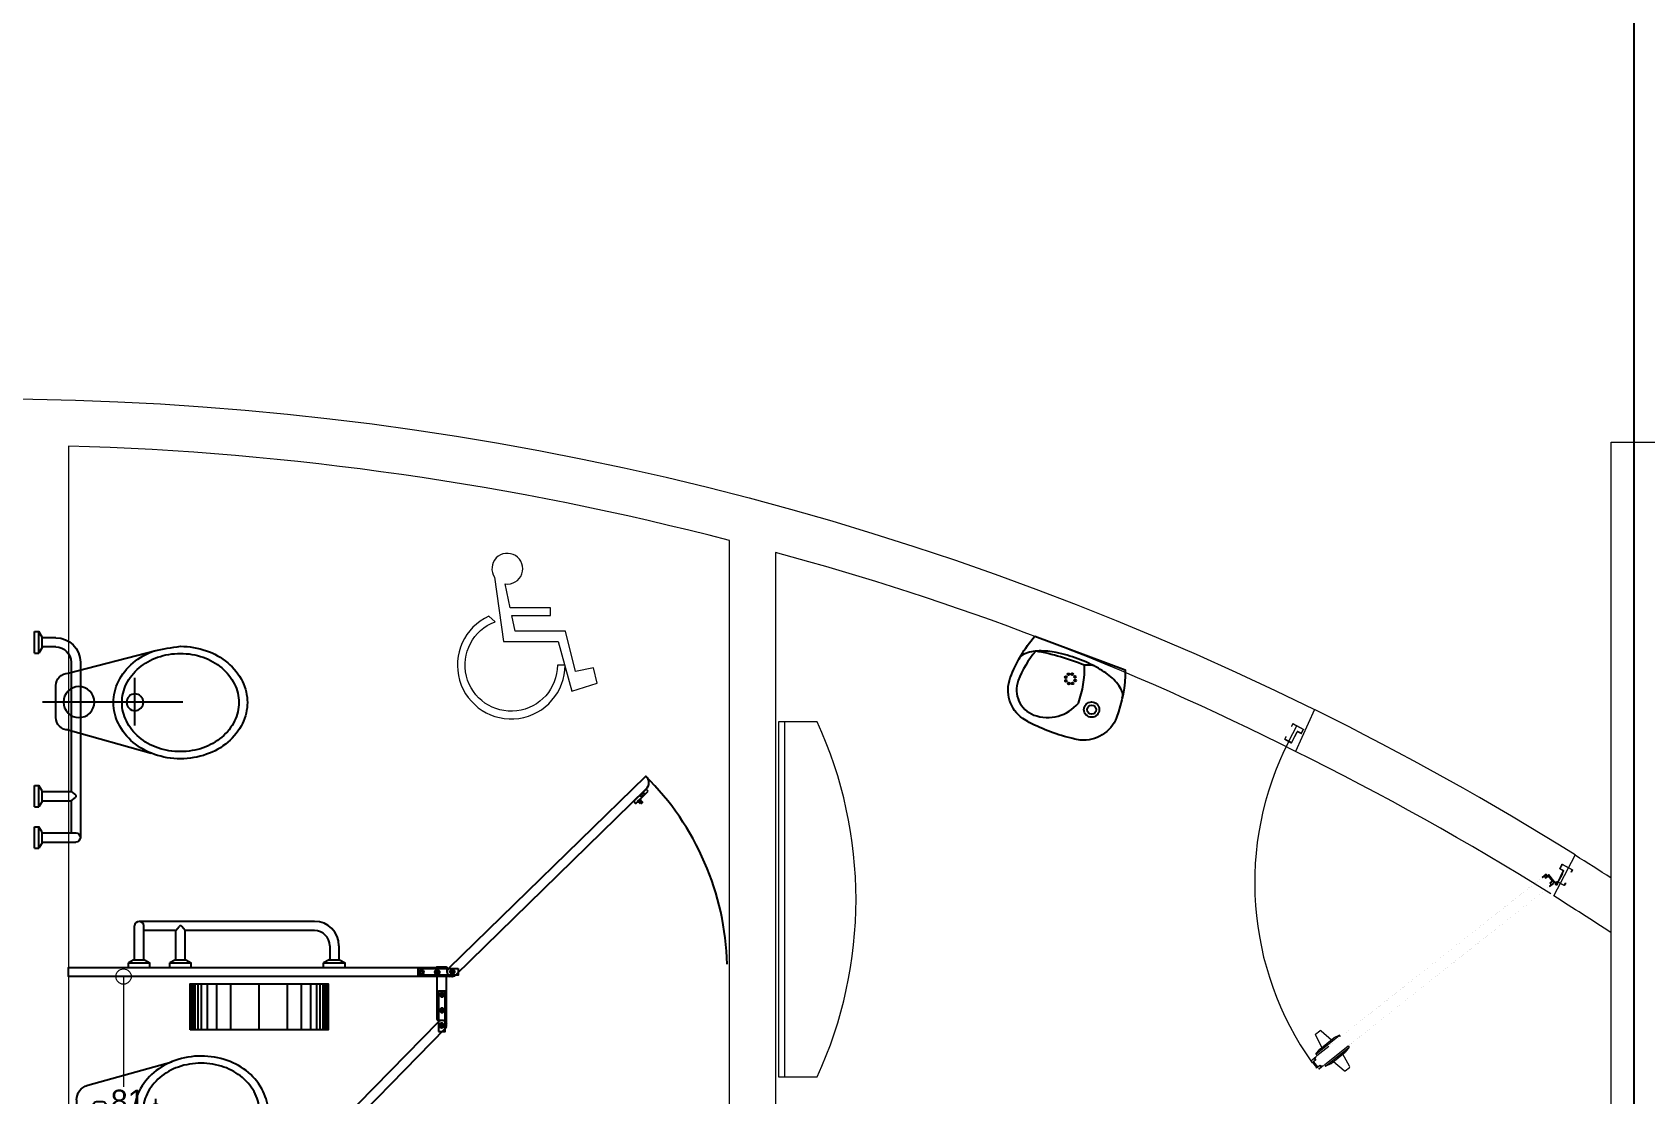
# Model space of a CAD drawing. Header units: millimetres. Extents: x 744843 to 745492, y 2520966 to 2521458.
# Drawn here: x 745421.11 to 745426.37, y 2521104.58 to 2521108.05 of the extents above; entities that cross this region are included whole.
import ezdxf

# ---------------------------------------------------------------- set-up
doc = ezdxf.new("R2010")
doc.units = ezdxf.units.MM
doc.header["$PDMODE"] = 35
doc.header["$PDSIZE"] = 1
doc.linetypes.add('HIDDEN', pattern=[9.524999999999999, 6.35, -3.175])
for name, color, linetype, lineweight in [('A_Cotas_Interiores', 8, 'Continuous', 20), ('A_Muebles', 8, 'Continuous', 20), ('A_Muros', 30, 'Continuous', 20), ('A_Proyecciones', 192, 'HIDDEN', 20), ('A_Puertas', 8, 'Continuous', 0)]:
    doc.layers.add(name, color=color, linetype=linetype, lineweight=lineweight)
for name, color, linetype in [('A_Ejes', 8, 'Continuous'), ('A_Mamparas de Baño', 43, 'Continuous'), ('A_Muebles_fijos', 8, 'Continuous')]:
    doc.layers.add(name, color=color, linetype=linetype)
doc.dimstyles.new('EJES', dxfattribs={"dimtxt": 0.25, "dimasz": 0.25, "dimexe": 0.5, "dimexo": 0.25, "dimgap": 0.01, "dimtad": 0, "dimtih": 1, "dimtoh": 1, "dimzin": 4, "dimdsep": 46, "dimtxsty": 'Standard', "dimblk": 'ORIGIN', "dimcen": 0.09, "dimclrd": 8, "dimclre": 8, "dimclrt": 4, "dimadec": 1, "dimazin": 0, "dimtfac": 1, "dimtofl": 0, "dimtmove": 2, "dimatfit": 3, "dimfxl": 0.15, "dimtolj": 1, "dimtzin": 0, "dimlwd": -1, "dimlwe": -1, "dimarcsym": 0})

# ---------------------------------------------------------------- blocks, each defined once
blk = doc.blocks.new('WC')
at = {"layer": 'A_Muebles_fijos'}
for p, q in [((0.0406592193030519, 0.09327516666904978), (0.3108065782435005, 0.1689798654691591)), ((5.477764352686265e-05, 0.05275613904756449), (-5.477764352694592e-05, -0.05129602158616342)), ((0.2583195261104265, 0.07858159681142263), (0.258155457486282, -0.07724559624387928)), ((-0.04376726034388416, 0.001434195873448174), (0.4149792343814624, 0.000951187073373716)), ((0.04046425006526984, -0.09190046324568846), (0.3260795185196911, -0.1662715183634967))]:
    blk.add_line(p, q, dxfattribs=at)
for centre, major_axis, ratio, start_param, end_param in [((0.3936941331339767, -0.03482753472111233), (0.1555760328729452, 0.1555760328729452), 0.9999999913887098, 1.119340407866279, 1.483254539749225), ((0.4065389733732445, -0.07185123619332023), (0.1832865396773095, 0.1832865396773095), 0.9999999968286647, 0.7843452771556515, 1.119340405751284), ((0.4065496406547026, -0.06171980410057165), (-0.1596927958941702, 0.1596927958941702), 0.9999999985112853, -0.7864510518725603, -0.4510725356487646), ((0.4065496406547026, -0.06171980410057165), (0.1596927959293301, 0.1596927959293301), 0.9999999998339548, 0.448966759555751, 0.7843452757497144), ((0.4065389733732445, -0.07185123619332023), (0.1832865382600372, 0.1832865382600372), 0.9999999988987636, 0.4493501469668698, 0.7843452761206043), ((0.4194617486937204, -0.03485466519544878), (-0.1555760323957659, 0.1555760323957659), 0.9999999943684958, -1.485360315215316, -1.121446182339457), ((0.3739110608148621, -0.0112378002674044), (0.1338062646021851, 0.1338062646021851), 0.9999999979794557, 1.48325453886102, 1.897220916489769), ((0.3782568175956839, -0.009225201240620096), (-0.116827209371956, 0.116827209371956), 0.9999999996009404, -0.08693383875372485, 0.3269138086451402), ((0.3954117303801467, -0.02965582525997468), (-0.1356912151719567, 0.1356912151719568), 0.9999999990756723, -0.4510725355538303, -0.08693383889264572), ((0.4177550456806784, -0.02967935023537882), (0.1356912151177427, 0.1356912151177427), 0.9999999897916193, 0.08482806378889209, 0.4489667633101463), ((0.43495294272725, -0.00928489599085458), (-0.1168272097376902, 0.1168272097376902), 0.9999999971155697, 4.383369397565613, 4.797217043435799), ((0.4392944518040167, -0.0113066416530595), (-0.1338062644228365, 0.1338062644228365), 0.9999999991559471, 4.383858614643572, 4.797824992432891), ((0.04061651231313586, 0.05271343208675228), (-0.02868149353144899, 0.02868149353144899), 0.99999999767963, -0.7864510528173303, 0.7843452770169601), ((0.3433513184281764, 0.003863939287261586), (-0.1097027335683897, 0.1097027335683897), 0.9999999997562181, 0.3264245905463146, 0.7843452754941169), ((0.3517550219403346, 0.00385509114072613), (-0.09592937184925981, 0.09592937184925984), 0.9999999993349574, 0.3269138088074341, 0.7843452757443146), ((0.4614822237781481, 0.003739560691760402), (-0.09592937199169635, 0.0959293719916964), 0.9999999993788391, 3.925937929312166, 4.383369396296293), ((0.4698859272612025, 0.003730712545224946), (-0.1097027336564993, 0.1097027336564994), 0.9999999992042511, 3.92593792936009, 4.383858614149694), ((0.07546343455032907, 0.002334020769344192), (0.01904567512974609, 0.01904567512974609), 0.9999999969437859, 2.29216023939216e-09, 6.283185309471746), ((0.3433513184281764, 0.003863939287261586), (-0.1097027336416219, 0.109702733641622), 0.9999999992025753, 0.7843452757709377, 1.242265960643167), ((0.3517550219403346, 0.00385509114072613), (0.0959293718429067, 0.09592937184290669), 0.9999999988332957, 2.355141601623339, 2.812573068954697), ((0.2582399682869436, 0.003020108880595784), (-0.01940852226107381, 0.01940852226107382), 0.9999999970009227, 4.712388978885151, 10.99557428606474), ((0.4614822237781481, 0.003739560691760402), (0.09592937202109879, 0.09592937202109877), 0.9999999996812432, 5.039302788123447, 5.496734255637105), ((0.4698859272612025, 0.003730712545224946), (-0.1097027335149631, 0.1097027335149631), 0.9999999993706251, 3.468017244253223, 3.925937929276904), ((0.04050695702608205, -0.05133872854697563), (-0.02868149355325815, 0.02868149355325815), 0.9999999997456848, 0.7843452759846907, 2.355141602526028), ((0.3739427939144661, 0.01890129336913071), (0.1338062642621465, 0.1338062642621465), 0.9999999983652426, 2.813062286539549, 3.227028665452437), ((0.3782843029912328, 0.01687954770692579), (0.1168272094052413, 0.1168272094052413), 0.9999999991285307, 2.812573068989725, 3.226420716957982), ((0.4349804281227989, 0.01681985307310663), (0.1168272097048319, 0.1168272097048319), 0.9999999975583393, 4.625455141423581, 5.039302787534082), ((0.4393261849036207, 0.01883245198347561), (0.133806264363742, 0.133806264363742), 0.9999999993430027, 4.624847192727369, 5.038813570977103), ((0.3937754970247624, 0.04244931691151999), (0.1555760314809, 0.1555760314809), 0.9999999966326925, 3.227028665934461, 3.590942801391618), ((0.3954822000087005, 0.03727400206786535), (-0.1356912155599463, 0.1356912155599464), 0.9999999975892566, 1.655624390025488, 2.019763085370978), ((0.4066876050637802, 0.06931445593305818), (-0.159692796791373, 0.159692796791373), 0.9999999985371989, 2.019763085762261, 2.35514160160132), ((0.4066876050637802, 0.06931445593305818), (-0.1596927964754583, 0.1596927964754584), 0.9999999999735457, 2.355141602319492, 2.690520118345571), ((0.4178255153092322, 0.03725047709246121), (-0.1356912152448646, 0.1356912152448646), 0.9999999989022021, 2.690520117912109, 3.054658814408185), ((0.4195431125845061, 0.04242218655359886), (-0.1555760314498243, 0.1555760314498243), 0.9999999965482356, 2.69013672992562, 3.054050865493487), ((0.5364619773608865, 0.842021956893736), (-0.7283366307909108, 0.7283366307909109), 0.9999999907021602, 2.145677627044654, 2.229610440056562), ((0.4066982723452383, 0.07944588802580677), (-0.1832865381940543, 0.1832865381940543), 0.9999999979639703, 2.355141601346871, 2.690136730501941)]:
    blk.add_ellipse(centre, major_axis=major_axis, ratio=ratio, start_param=start_param, end_param=end_param, dxfattribs=at)
blk.add_ellipse((0.07546343455032907, 0.002334020769344192), major_axis=(0.03571064080460928, 0.03571064080460928), ratio=0.9999999983700192, dxfattribs=at)
blk = doc.blocks.new('A$C69177A60')
at = {"layer": 'A_Muebles_fijos'}
for p, q in [((-1.384790948577574e-09, 0.7069999997363539), (-1.384790948577574e-09, 0.6369999997364175)), ((-1.384790948577574e-09, 0.7069999997363539), (0.01499999861508172, 0.7069999997363539)), ((0.02499999861507263, 0.6889999997363248), (0.01499999861508172, 0.7069999997363539)), ((0.01499999861508172, 0.7069999997363539), (0.01499999861508172, 0.6369999997364175)), ((0.02499999861507263, 0.6889999997363248), (0.02499999861507263, 0.686999999736372)), ((0.02499999861507263, 0.686999999736372), (0.02499999861507263, 0.6569999997363993)), ((0.02499999861507263, 0.686999999736372), (0.1349999986152, 0.686999999736372)), ((-1.384790948577574e-09, 0.6369999997364175), (0.01499999861508172, 0.6369999997364175)), ((0.02499999861507263, 0.6549999997364466), (0.01499999861508172, 0.6369999997364175)), ((0.02499999861507263, 0.6569999997363993), (0.02499999861507263, 0.6549999997364466)), ((0.02499999861507263, 0.6569999997363993), (0.1349999986152, 0.6569999997363993)), ((0.1199999986150999, 0.5519999997363811), (0.1199999986150999, 0.6569999997363993)), ((0.1499999986150726, 0.09999999973638296), (0.1499999986150726, 0.671999999736272)), ((-1.38480515943229e-09, 0.571999999736363), (0.01499999861506751, 0.571999999736363)), ((-1.38480515943229e-09, 0.571999999736363), (-1.38480515943229e-09, 0.5019999997364266)), ((0.02499999861505842, 0.5539999997363338), (0.01499999861506751, 0.571999999736363)), ((0.01499999861506751, 0.571999999736363), (0.01499999861506751, 0.5019999997364266)), ((0.02499999861505842, 0.5539999997363338), (0.02499999861505842, 0.5519999997363811)), ((0.02499999861505842, 0.5519999997363811), (0.02499999861505842, 0.5219999997364084)), ((0.02499999861507263, 0.5519999997363811), (0.1199999986150999, 0.5519999997363811)), ((0.1199999986150999, 0.5519999997363811), (0.1338262327371069, 0.5413912201445328)), ((0.1199999986150999, 0.5219999997364084), (0.1338262327371069, 0.5326087793282568)), ((0.1349999986152, 0.5349888778412151), (0.1349999986152, 0.5390111216315745)), ((-1.38480515943229e-09, 0.5019999997364266), (0.01499999861506751, 0.5019999997364266)), ((0.02499999861505842, 0.5199999997364557), (0.01499999861506751, 0.5019999997364266)), ((0.02499999861505842, 0.5219999997364084), (0.02499999861505842, 0.5199999997364557)), ((0.02499999861507263, 0.5219999997364084), (0.1199999986150999, 0.5219999997364084)), ((0.1199999986150999, 0.09999999973638296), (0.1199999986150999, 0.5219999997364084)), ((-1.38480515943229e-09, 0.06999999973641025), (-1.38480515943229e-09, -2.63526089838706e-10)), ((-1.38480515943229e-09, 0.06999999973641025), (0.01499999861506751, 0.06999999973641025)), ((0.01499999861506751, 0.06999999973641025), (0.01499999861506751, -2.63526089838706e-10)), ((0.02499999861505842, 0.05199999973638114), (0.01499999861506751, 0.06999999973641025)), ((0.02499999861505842, 0.01799999973650301), (0.01499999861506751, -2.63526089838706e-10)), ((0.02499999861505842, 0.05199999973638114), (0.02499999861505842, 0.04999999973642844)), ((0.02499999861505842, 0.04999999973642844), (0.02499999861505842, 0.01999999973645572)), ((0.06999999861514539, 0.04999999973642844), (0.02499999861507263, 0.04999999973642844)), ((0.02499999861505842, 0.01999999973645572), (0.02499999861505842, 0.01799999973650301)), ((0.06999999861514539, 0.01999999973645572), (0.02499999861507263, 0.01999999973645572)), ((-1.38480515943229e-09, -2.63526089838706e-10), (0.01499999861506751, -2.63526089838706e-10))]:
    blk.add_line(p, q, dxfattribs=at)
for centre, radius, start, end in [((0.1349999986152, 0.671999999736272), 0.01500000000000047, 270, 90), ((0.1319999986152709, 0.5390111216315745), 0.003, 0, 52.50120762648925), ((0.1319999986152709, 0.5349888778412151), 0.003, 307.4987923735108, 0), ((0.06999999861514539, 0.09999999973638296), 0.08, 270, 0), ((0.06999999861514539, 0.09999999973638296), 0.05, 270, 0)]:
    blk.add_arc(centre, radius, start, end, dxfattribs=at)
blk = doc.blocks.new('Porta_rollo_planta')
at = {"layer": 'A_Muebles_fijos'}
for p, q in [((0.004294411046430469, -0.1499999999068677), (0.004294411279261112, -4.656612873077393e-10)), ((0.009457122418098152, -0.1499999999068677), (0.009457122650928795, -4.656612873077393e-10)), ((0.01655583677347749, -0.1499999999068677), (0.01655583700630814, -4.656612873077393e-10)), ((0.02623588847927749, -0.1499999999068677), (0.02623588871210814, -4.656612873077393e-10)), ((0.03720664547290653, -0.1499999999068677), (0.03720664570573717, -4.656612873077393e-10)), ((0.0565667855553329, -0.1499999999068677), (0.05656678578816354, -4.656612873077393e-10)), ((0.08689768251497298, -0.1499999999068677), (0.08689768274780363, -4.656612873077393e-10)), ((0.1320713059976697, -0.1499999999068677), (0.1320713062305003, -4.656612873077393e-10)), ((0.2250000000931323, -0.1499999999068677), (0.2250000003259629, -4.656612873077393e-10)), ((0.3179286941885948, -0.1499999999068677), (0.3179286939557642, -4.656612873077393e-10)), ((0.3631023176712915, -0.1499999999068677), (0.3631023174384609, -4.656612873077393e-10)), ((0.3934332146309316, -0.1499999999068677), (0.393433214398101, -4.656612873077393e-10)), ((0.412793354713358, -0.1499999999068677), (0.4127933544805273, -4.656612873077393e-10)), ((0.423764111706987, -0.1499999999068677), (0.4237641114741564, -4.656612873077393e-10)), ((0.433444163412787, -0.1499999999068677), (0.4334441631799564, -4.656612873077393e-10)), ((0.4405428777681664, -0.1499999999068677), (0.4405428775353357, -4.656612873077393e-10)), ((0.445705589139834, -0.1499999999068677), (0.4457055889070034, -4.656612873077393e-10))]:
    blk.add_line(p, q, dxfattribs=at)
at = {"layer": 'A_Muebles_fijos', "ltscale": 0.0065}
blk.add_lwpolyline([(0.4500000000698492, -0.1499999999068677), (0.4500000000698492, 0), (0, 0), (0, -0.1499999999068677)], close=True, dxfattribs=at)
blk = doc.blocks.new('_Origin')
at = {"color": 0, "linetype": 'ByBlock', "lineweight": -2}
blk.add_line((0, 0), (-1, 0), dxfattribs=at)
blk.add_circle((0, 0), 0.5, dxfattribs=at)
blk = doc.blocks.new('*D156')
at = {"layer": 'A_Cotas_Interiores', "color": 8, "transparency": 16777216}
for p, q in [((745421.24952999, 2521104.970927153), (745421.454250991, 2521104.970927153)), ((745421.404250991, 2521104.920927153), (745421.404250991, 2521104.610927153)), ((745421.404250991, 2521104.205927154), (745421.404250991, 2521104.515927153)), ((745421.2495299955, 2521104.155927154), (745421.454250991, 2521104.155927154))]:
    blk.add_line(p, q, dxfattribs=at)
at = {"layer": 'Defpoints', "color": 0, "transparency": 16777216}
for p in [(745421.22452999, 2521104.970927153), (745421.2245299955, 2521104.155927154), (745421.404250991, 2521104.155927154)]:
    blk.add_point(p, dxfattribs=at)
at = {"layer": 'A_Cotas_Interiores', "color": 8, "transparency": 16777216, "xscale": 0.05, "yscale": 0.05, "zscale": 0.05}
for p, rotation in [((745421.404250991, 2521104.970927153), 90), ((745421.404250991, 2521104.155927154), 270)]:
    blk.add_blockref('_Origin', p, dxfattribs=dict(at, rotation=rotation))
at = {"layer": 'A_Cotas_Interiores', "color": 4, "transparency": 16777216, "insert": (745421.4042509905, 2521104.563427153), "char_height": 0.075, "attachment_point": 5}
blk.add_mtext('\\A1;.81', dxfattribs=at)
blk = doc.blocks.new('A-Mamparas_80_120')
at = {"layer": 'A_Mamparas de Baño', "color": 8}
for p, q in [((0.3567067396361381, 0.28211873723194), (0.3645466673187912, 0.2897806009277701)), ((0.3813207561615855, 0.2883256678469479), (0.3741689373273402, 0.2813362842425704))]:
    blk.add_line(p, q, dxfattribs=at)
at = {"layer": 'A_Mamparas de Baño', "ltscale": 0.0065}
for points in [[(-0.0007004152284935117, 0.6919757248833776), (-0.0007004155777394772, 0.6919757248833776), (-0.0007004144135862589, 0.8449999988079071), (0.03054958558641374, 0.8449999988079071), (0.0305495853535831, 0.7054182044230402, -0.4142135617568543), (0.02804958540946245, 0.7029182044789195), (0.01492711645551026, 0.7029182040132582)], [(0.00332109013106674, 0.6750010377727449, -1.037268795555563), (0.02621664979960769, 0.6962840449996293), (0.4447649645153433, 0.2680085757747293, -0.4142135623730951), (0.4005737057887018, 0.2685161838307977), (0.003321091062389314, 0.6750010387040675)], [(0, 0), (0.03124999988358468, -4.656612873077393e-10, 0.414213562373095), (0.03124999988358468, -4.656612873077393e-10), (0.03124999988358468, 0.02128624264150858), (0.03124999953433871, 0.08629874885082245, -0.3428375220750749), (0, 0.1105800592340529), (0, 0)]]:
    blk.add_lwpolyline(points, format="xyb", dxfattribs=at)
at = {"layer": 'A_Mamparas de Baño', "color": 8}
for points in [[(0.02514199027791619, 0.6659521171823144), (0.003444067784585059, 0.6659521171823144), (0.003444067784585059, 0.79683688422665), (0.02514199027791619, 0.79683688422665)], [(0.3950012698769569, 0.2600198034197092), (0.4021530877798796, 0.267009187489748), (0.3626641840673983, 0.3074158225208521), (0.3555123647674918, 0.3004264384508133)], [(0.3950012698769569, 0.2600198034197092), (0.4021530875470489, 0.2670091870240867), (0.3813207554630935, 0.2883256673812866), (0.3741689373273402, 0.2813362842425704)]]:
    blk.add_lwpolyline(points, close=True, dxfattribs=at)
at = {"layer": 'A_Mamparas de Baño', "color": 8, "ltscale": 0.0065}
blk.add_lwpolyline([(0.01492711645551026, 0.7029182040132582, 0.3154250637633644), (-0.0007004155777394772, 0.6919757248833776)], format="xyb", dxfattribs=at)
at = {"layer": 'A_Mamparas de Baño', "color": 8}
for points in [[(0.3537314035929739, 0.2851632214151323, 0.1359013355077227), (0.3611700301989913, 0.2946664532646537), (0.3611700301989913, 0.2946664532646537), (0.3693536682985723, 0.2862926265224814, 0.1359013354759165), (0.3596820752136409, 0.2790742535144091)], [(0.3567067396361381, 0.28211873723194, -0.1296620222317562), (0.3614766160026193, 0.2929220017977059), (0.3676167179364711, 0.2866392014548182, -0.1296619928803483), (0.3567067396361381, 0.28211873723194)]]:
    blk.add_lwpolyline(points, format="xyb", close=True, dxfattribs=at)
at = {"layer": 'A_Mamparas de Baño', "ltscale": 0.0065}
blk.add_lwpolyline([(0.0319072975544259, -4.656612873077393e-10), (1.232696767896414, -4.656612873077393e-10), (1.232696765218861, 0.02999999932944775), (0.0319072975544259, 0.02999999932944775)], close=True, dxfattribs=at)
at = {"layer": 'A_Mamparas de Baño', "color": 8}
for centre, radius in [((0.01345687336288393, 0.7858077986165881), 0.007436412641554412), ((0.01345687336288393, 0.7858077986165881), 0.004000000004656613), ((0.01345687336288393, 0.7345387265086174), 0.007436412641554412), ((0.01345687336288393, 0.7345387265086174), 0.004000000004656613), ((0.01492458523716778, 0.6854832265526056), 0.007436412641554412), ((0.01492458523716778, 0.6854832265526056), 0.004000000004656613), ((0.3853613929823041, 0.2770374198444188), 0.004000000004656611)]:
    blk.add_circle(centre, radius, dxfattribs=at)
blk.add_arc((0.01580416201613843, 0.6797208315692842), 0.5936230640352138, 271.4909818073023, 316.1783317938557, dxfattribs=at)
blk = doc.blocks.new('MUBA03PL')
at = {"layer": 'A_Muebles_fijos', "linetype": 'ByBlock'}
for p, q in [((-0.0229452028182346, 0.1648572858160371), (0.04205479718176534, 0.1648572858160371)), ((-0.007945202818234805, 0.164857285816037), (-0.007945202818234694, 0.1673572858160369)), ((0.002054797181765315, 0.1823572858160371), (0.02205479718176555, 0.1823572858160371)), ((0.002054797181765426, 0.1773572858160369), (0.002054797181765426, 0.1823572858160371)), ((0.002054797181765315, 0.1773572858160369), (0.02205479718176555, 0.1773572858160369)), ((0.007054797181765431, 0.1823572858160371), (0.007054797181765431, 0.1873572858160369)), ((0.007054797181765431, 0.1873572858160369), (0.01705479718176555, 0.1873572858160369)), ((0.01705479718176555, 0.1823572858160371), (0.01705479718176555, 0.1873572858160369)), ((0.02205479718176544, 0.1773572858160369), (0.02205479718176544, 0.1823572858160371)), ((0.03205479718176545, 0.164857285816037), (0.03205479718176556, 0.167357285816037)), ((-0.03794520281823461, 0.1573572858160371), (-0.0329452028182346, 0.1573572858160371)), ((-0.03794520281823461, 0.1573572858160371), (-0.03794520281823466, 0.122357285816037)), ((-0.03794520281823466, 0.122357285816037), (-0.0329452028182346, 0.122357285816037)), ((-0.0329452028182346, 0.1548572858160371), (-0.0329452028182346, 0.1248572858160372)), ((-0.0229452028182346, 0.1148572858160372), (0.04205479718176534, 0.1148572858160372)), ((-0.007945202818234805, 0.1148572858160372), (-0.007945202818234694, 0.1123572858160372)), ((0.03205479718176545, 0.1148572858160372), (0.03205479718176556, 0.112357285816037)), ((0.05205479718176535, 0.1548572858160371), (0.05205479718176535, 0.1248572858160371)), ((0.05205479718176535, 0.152357285816037), (0.06205479718176537, 0.152357285816037)), ((0.05205479718176535, 0.1273572858160371), (0.06205479718176537, 0.1273572858160371)), ((0.06205479718176537, 0.152357285816037), (0.06205479718176537, 0.1273572858160371)), ((0.002054797181765426, 0.1023572858160372), (0.002054797181765426, 0.03289141311595196)), ((0.002054797181765315, 0.1023572858160372), (0.02205479718176555, 0.1023572858160372)), ((0.02205479718176544, 0.1023572858160372), (0.02205479718176544, 0.03289141311595196)), ((-0.04033059170738295, 0.005383637130419887), (-0.03294520281823465, 0.005383637130419887)), ((-0.03294520281823466, 0.007891413115952046), (-0.02794520281823466, 0.007891413115952046)), ((-0.03294520281823466, 0.007891413115952046), (-0.03294520281823466, -0.01710858688404809)), ((-0.02794520281823466, 0.01039141311595199), (-0.02794520281823466, -0.01960858688404803)), ((-0.01794520281823459, 0.020391413115952), (0.04205479718176535, 0.020391413115952)), ((-0.007945202818234805, 0.020391413115952), (-0.007945202818234694, 0.02289141311595195)), ((0.002054797181765315, 0.03289141311595196), (0.02205479718176555, 0.03289141311595196)), ((0.03205479718176545, 0.020391413115952), (0.03205479718176556, 0.02289141311595195)), ((0.0520547971817653, 0.01039141311595199), (0.0520547971817653, -0.01960858688404803)), ((0.0520547971817653, 0.007891413115952046), (0.06205479718176531, 0.007891413115952046)), ((0.06205479718176531, 0.007891413115952046), (0.06205479718176531, -0.01710858688404809)), ((-0.04033059170738295, -0.01459530512613914), (-0.03294520281823465, -0.01459530512613914)), ((-0.03294520281823466, -0.01710858688404809), (-0.02794520281823466, -0.01710858688404809)), ((-0.01794520281823465, -0.02960858688404804), (0.0420547971817653, -0.02960858688404804)), ((-0.007945202818234805, -0.02960858688404804), (-0.007945202818234694, -0.03210858688404799)), ((0.002054797181765315, -0.042108586884048), (0.02205479718176555, -0.042108586884048)), ((0.03205479718176545, -0.02960858688404804), (0.03205479718176556, -0.03210858688404799)), ((0.0520547971817653, -0.01710858688404809), (0.06205479718176531, -0.01710858688404809))]:
    blk.add_line(p, q, dxfattribs=at)
at = {"layer": 'A_Muebles_fijos'}
for p, q in [((0.02205479718176544, 0.1003546987438531), (0.2627113941016618, 0.1630190134186776)), ((-0.0260131474980999, 0.08783833788051987), (0.002054797181765426, 0.09514692006860795)), ((-0.06332253236307323, -0.04728450974337106), (-0.06341380049320831, 0.03939915457505696)), ((0.1949185613753887, -0.05064343990837997), (0.1948251263136989, 0.03809821249026824)), ((0.1558456998915828, -0.006272613708999564), (0.2718705232503356, -0.006272613708999564)), ((-0.02681453998927158, -0.0953771297438128), (0.2474384538254711, -0.1722323705303935))]:
    blk.add_line(p, q, dxfattribs=at)
at = {"layer": 'A_Muebles_fijos', "linetype": 'ByBlock'}
for radius in [0.01999999999999998, 0.01000000000000001]:
    blk.add_circle((0.01205479718176527, -0.004608586884048131), radius, dxfattribs=at)
for centre, radius, start, end in [((-0.0229452028182346, 0.1548572858160371), 0.01, 89.99999999999999, 180), ((0.002054797181765315, 0.1673572858160369), 0.01, 89.99999999999999, 180), ((0.02205479718176555, 0.1673572858160369), 0.01, 4.80263756900991e-13, 89.99999999999999), ((0.04205479718176534, 0.1548572858160371), 0.01, 0, 89.99999999999999), ((-0.0229452028182346, 0.1248572858160372), 0.01, 180, 270), ((0.002054797181765315, 0.1123572858160372), 0.01, 180, 270), ((0.02205479718176555, 0.1123572858160372), 0.01, 270, 359.9999999999995), ((0.04205479718176534, 0.1248572858160371), 0.01, 270, 0), ((-0.04033059170738295, -0.004616362869580122), 0.01999999999999998, 51.65327969994375, 308.3504200393738), ((-0.04033059170738295, -0.004616362869580122), 0.01000000000000001, 90, 273.7189452542223), ((-0.01794520281823465, 0.01039141311595199), 0.01, 89.99999999999999, 180), ((0.002054797181765315, 0.02289141311595195), 0.01, 89.99999999999999, 180), ((0.02205479718176555, 0.02289141311595195), 0.01, 4.80263756900991e-13, 89.99999999999999), ((0.0420547971817653, 0.01039141311595199), 0.01, 0, 89.99999999999999), ((-0.01794520281823465, -0.01960858688404803), 0.01, 180, 270), ((0.002054797181765315, -0.03210858688404799), 0.01, 180, 270), ((0.02205479718176555, -0.03210858688404799), 0.01, 270, 359.9999999999996), ((0.0420547971817653, -0.01960858688404803), 0.01, 270, 0)]:
    blk.add_arc(centre, radius, start, end, dxfattribs=at)
at = {"layer": 'A_Muebles_fijos'}
for centre, radius, start, end in [((-0.01341382820747745, 0.03945179891137113), 0.05, 104.5950874527619, 180.0603259768673), ((0.184524810032121, -0.0062835079815473), 0.02933330356188307, 290.715344643524, 69.40530744194986), ((-0.01332256007734237, -0.04723186540705691), 0.05, 180.0603259768673, 254.3452777618358)]:
    blk.add_arc(centre, radius, start, end, dxfattribs=at)
at = {"layer": 'A_Muebles_fijos', "extrusion": (0, 0, -1)}
for centre, major_axis, ratio, start_param, end_param in [((0.3304073725485254, -0.04570182197275441), (0.1555760314809, -0.1555760314808999), 0.9999999966326925, 3.227028665934461, 3.590942801391618), ((0.4730938529719609, -0.8452744620713858), (-0.7283366307909107, -0.728336630790911), 0.9999999907021602, 2.145677627044654, 2.229610440056562), ((0.3433301478981051, -0.08269839285421055), (-0.1832865381940543, -0.1832865381940544), 0.9999999979639703, 2.355141601346871, 2.690136730501941), ((0.3105746694964368, -0.02215379819753449), (0.1338062642621465, -0.1338062642621465), 0.9999999983652426, 2.813062286539549, 3.227028665452437), ((0.3149161785732034, -0.02013205288457554), (0.1168272094052414, -0.1168272094052413), 0.9999999991285307, 2.812573068989725, 3.226420716957982), ((0.3321140755324635, -0.04052650712909978), (-0.1356912155599463, -0.1356912155599464), 0.9999999975892566, 1.655624390025488, 2.019763085370978), ((0.3433194806457508, -0.07256696111070793), (-0.1596927967913729, -0.159692796791373), 0.9999999985371989, 2.019763085762261, 2.35514160160132), ((0.3433194806457508, -0.07256696111070793), (-0.1596927964754583, -0.1596927964754584), 0.9999999999735457, 2.355141602319492, 2.690520118345571), ((0.3544573908329952, -0.04050298192086499), (-0.1356912152448646, -0.1356912152448647), 0.9999999989022021, 2.690520117912109, 3.054658814408185), ((0.3716123036465618, -0.02007235790151041), (0.1168272097048319, -0.1168272097048318), 0.9999999975583393, 4.625455141423581, 5.039302787534082), ((0.3759580604855913, -0.02208495716112535), (0.133806264363742, -0.133806264363742), 0.9999999993430027, 4.624847192727369, 5.038813570977103), ((0.2799831939519394, -0.007116444115665366), (-0.1097027336416219, -0.109702733641622), 0.9999999992025753, 0.7843452757709377, 1.242265960643167), ((0.2883868975223053, -0.007107596085545231), (0.09592937184290672, -0.09592937184290669), 0.9999999988332957, 2.355141601623339, 2.812573068954697), ((0.3981140993892226, -0.006992065520164181), (0.0959293720210988, -0.09592937202109876), 0.9999999996812432, 5.039302788123447, 5.496734255637105), ((0.4065178028431732, -0.006983217490044047), (-0.1097027335149631, -0.1097027335149631), 0.9999999993706251, 3.468017244253223, 3.925937929276904), ((0.194871843898018, -0.006272613708999564), (-0.01940852226107381, -0.01940852226107382), 0.9999999970009227, 4.712388978885151, 10.99557428606474), ((0.2883868975223053, -0.007107596085545231), (-0.09592937184925979, -0.09592937184925986), 0.9999999993349574, 0.3269138088074341, 0.7843452757443146), ((0.4065178028431732, -0.006983217490044047), (-0.1097027336564993, -0.1097027336564994), 0.9999999992042511, 3.92593792936009, 4.383858614149694), ((0.3105429364259366, 0.007985295089754652), (0.1338062646021851, -0.1338062646021851), 0.9999999979794557, 1.48325453886102, 1.897220916489769), ((0.3148886931485507, 0.005972696295800994), (-0.116827209371956, -0.116827209371956), 0.9999999996009404, -0.08693383875372485, 0.3269138086451402), ((0.3715848183383245, 0.006032390813204835), (-0.1168272097376901, -0.1168272097376902), 0.9999999971155697, 4.383369397565613, 4.797217043435799), ((0.3759263274150911, 0.008054136591825078), (-0.1338062644228365, -0.1338062644228365), 0.9999999991559471, 4.383858614643572, 4.797824992432891), ((0.3303260087159473, 0.03157502954346258), (0.1555760328729453, -0.1555760328729452), 0.9999999913887098, 1.119340407866279, 1.483254539749225), ((0.3320436059621173, 0.02640332031515558), (-0.1356912151719567, -0.1356912151719568), 0.9999999990756723, -0.4510725355538303, -0.08693383889264572), ((0.3431815162657771, 0.05846729903933723), (-0.1596927958941701, -0.1596927958941702), 0.9999999985112853, -0.7864510518725603, -0.4510725356487646), ((0.3431815162657771, 0.05846729903933723), (0.1596927959293301, -0.1596927959293301), 0.9999999998339548, 0.448966759555751, 0.7843452757497144), ((0.354386921262649, 0.02642684505772908), (0.1356912151177428, -0.1356912151177427), 0.9999999897916193, 0.08482806378889209, 0.4489667633101463), ((0.3431708488970074, 0.06859873124850113), (0.1832865396773095, -0.1832865396773094), 0.9999999968286647, 0.7843452771556515, 1.119340405751284), ((0.3431708488970074, 0.06859873124850113), (0.1832865382600372, -0.1832865382600371), 0.9999999988987636, 0.4493501469668698, 0.7843452761206043)]:
    blk.add_ellipse(centre, major_axis=major_axis, ratio=ratio, start_param=start_param, end_param=end_param, dxfattribs=at)
at = {"layer": 'A_Muebles_fijos', "extrusion": (0, 0, -0.9999999999999998)}
for centre, major_axis, ratio, start_param, end_param in [((0.3561749881955806, -0.04567469161483328), (-0.1555760314498242, -0.1555760314498243), 0.9999999965482356, 2.69013672992562, 3.054050865493487), ((0.3981140993892226, -0.006992065520164181), (-0.09592937199169634, -0.09592937199169642), 0.9999999993788391, 3.925937929312166, 4.383369396296293), ((0.3560936242465872, 0.031602160367045), (-0.1555760323957658, -0.1555760323957659), 0.9999999943684958, -1.485360315215316, -1.121446182339457)]:
    blk.add_ellipse(centre, major_axis=major_axis, ratio=ratio, start_param=start_param, end_param=end_param, dxfattribs=at)
at = {"layer": 'A_Muebles_fijos', "extrusion": (0, 0, -0.9999999999999999)}
blk.add_ellipse((0.2799831939519394, -0.007116444115665366), major_axis=(-0.1097027335683896, -0.1097027335683897), ratio=0.9999999997562181, start_param=0.3264245905463146, end_param=0.7843452754941169, dxfattribs=at)
blk = doc.blocks.new('minusba')
at = {"layer": 'A_Muebles', "color": 0, "linetype": 'ByBlock'}
for points in [[(0.8361395968942746, 0.8603458514745106), (0.7761295835390909, 1.100139858120011), (0.4785206020521917, 1.100139858120011), (0.4590342513055905, 1.193578466628965), (0.6872333942637834, 1.193578466628965), (0.6872333942637834, 1.239139095870458), (0.4495327142450232, 1.239139095870458), (0.4200718095074178, 1.38040648758962, 4.631738532974613), (0.3562330627832534, 1.42025175053669), (0.4089496713149945, 1.038362419119815), (0.733614014755247, 1.038362419119815), (0.8147801006153133, 0.7449195838688722), (0.9655171172125723, 0.7912526631190189), (0.9423268069668422, 0.8839188216193192)], [(0.7289302918064582, 0.8993631813693681, -1.909263801155615), (0.3591765149620186, 1.15551042652057), (0.3222213645447244, 1.189484972145639, 1.829457948235639), (0.774530291806458, 0.8993631813693681)]]:
    blk.add_lwpolyline(points, format="xyb", close=True, dxfattribs=at)
blk = doc.blocks.new('BEB-P')
at = {"layer": 'A_Muebles_fijos'}
for points in [[(-0.1575000000000273, -0.01500002748883844), (0.1575000000000273, -0.01500002748883844, -0.08788075009800693), (0.1850989027225864, -0.1702364088299646, -0.3395413722652825), (0.1000000000000227, -0.2811035922507017, -0.01882301147622904), (0.07589087410923412, -0.2851349303251141, -0.03202037803790784), (0, -0.2900000274888725, -0.03202037803806578), (-0.07589087410974571, -0.2851349303250572, -0.01882301147593554), (-0.1000000000001933, -0.2811035922506449, -0.3395413722652825), (-0.1850989027225864, -0.1702364088299646, -0.08820160640529223)], [(0.05190394214457683, -0.1702364088299078, 0.09931861958612882), (0.02732244959145191, -0.04770643315220013, 0.05548715205487548), (-0.1377601281261036, -0.0600000274889112, 0.08882782836485088), (-0.1575000000000273, -0.1702364088299646, 0.4142135623730951), (-0.07033035119428632, -0.2574060576357056, 0.3200450575571855)]]:
    blk.add_lwpolyline(points, format="xyb", close=True, dxfattribs=at)
blk.add_lwpolyline([(0.1802664556113882, -0.1050000274888703, 0.2072966379919343), (0.1705770686562573, -0.08263349102395523, 0.09598369424120813), (0.1274676331833007, -0.05549730235640027, 0.05278194071559209), (0.0735672586573628, -0.04087189978383776, 0.03989505710311775), (0, -0.03499260223213696, 0.03989505710350225), (-0.0735672586573628, -0.04087189978389461, 0.0527819407160846), (-0.1274676331833007, -0.05549730235640027, 0.09598369424090815), (-0.1705770686563142, -0.08263349102395523, 0.2072966379908184), (-0.1802664556113882, -0.1050000274888703, 0.2072966379913018)], format="xyb", dxfattribs=at)
for centre, radius in [((-0.01624998429213065, -0.1050000028361637), 0.003), ((-0.01149047149181115, -0.09350951681113884), 0.003), ((1.287173745367909e-08, -0.08875000000000455), 0.003), ((0.0114904988967055, -0.09350951280015352), 0.003), ((0.01625001570789664, -0.1049999971638158), 0.003), ((-0.01149046748088267, -0.1164904871997123), 0.003), ((0, -0.121249999999975), 0.003), ((0.01149048979499412, -0.11649049630131), 0.003), ((0.1000000279250344, -0.1749999825467512), 0.025), ((0.1000000279250344, -0.1749999825467512), 0.015)]:
    blk.add_circle(centre, radius, dxfattribs=at)
blk.add_arc((0.06366122479573733, -0.1113532303205602), 0.07328998139676361, 95.73950199152941, 119.7239596050807, dxfattribs=at)
blk = doc.blocks.new('puerta 100')
at = {"layer": 'A_Puertas'}
for p, q in [((0.3387263960435449, 0.8689334043445662), (0.331663605805064, 0.8527008344793752)), ((0.333004574814677, 0.8485337449141693), (0.3704279615572587, 0.8240962625317968)), ((0.3416515155887405, 0.8704941694423097), (0.386402307956758, 0.8608104866190056)), ((0.4021821689993604, 0.8857602429835454), (0.36270717427749, 0.7950339748226491)), ((0.3900099288883437, 0.8691019622090552), (0.3665986211644006, 0.8152952277168787)), ((0.4077200989056494, 0.8833506896938247), (0.368245104183779, 0.7926244220129917)), ((0.4021821689993604, 0.8857602429835454), (0.3900099288883437, 0.8691019622090552)), ((0.4077200989056494, 0.8833506896938247), (0.4021821689993604, 0.8857602429835454)), ((0.4487855609544774, 0.8654831057587237), (0.4093105535109326, 0.7747568428785224)), ((0.4120611916920267, 0.8882265195788184), (0.4101948860610269, 0.8890385493328893)), ((0.4448941107071245, 0.8452218528644941), (0.4214827960222653, 0.7914151212526966)), ((0.4432476346486623, 0.8678926604886339), (0.4232895983018212, 0.8220226569773305)), ((0.4487855608344616, 0.8654831057587237), (0.4433342817325875, 0.8678549572863838)), ((0.4436532894783107, 0.8722259196039943), (0.4448974927522473, 0.8716845667546559)), ((0.4487855609544774, 0.8654831057587237), (0.4448941107071245, 0.8452218528644941)), ((0.36270717427749, 0.7950339748226491), (0.3665986211644006, 0.8152952277168787)), ((0.368245104183779, 0.7926244220129917), (0.36270717427749, 0.7950339748226491)), ((0.4093105535109326, 0.7747568428785224), (0.4214827960222653, 0.7914151212526966)), ((0.4687020679955016, 0.7894917610725485), (0.425312119612912, 0.8002161637486258)), ((0.4788760105435996, 0.8107877867968428), (0.4412864891754598, 0.8369303772744445)), ((0.4797279157858227, 0.8075836382076607), (0.4726651230270101, 0.7913510693025959)), ((0.4037726238446752, 0.7771663966483063), (0.4093105535109326, 0.7747568428785224)), ((0, 0.000844227937386211), (0, -0.05543763455502766)), ((0.007892104307400812, 0.00357431125318267), (0.007892104307400812, 0.001754255869339425)), ((0.007892104307400812, 0.000844227937386211), (0.007892104307400812, -0.02997718457631844)), ((0.009173524479583368, 0.002770601474132738), (0.009173524479583368, 0.001754255869339425)), ((0.009173524479583368, 0.000844227937386211), (0.009173524479583368, -0.02997718457631844)), ((0.01628814485961015, 0.00648995483121307), (0.04602976229771511, -0.00645062160322961)), ((0.01637241563078055, 0.007850749130101552), (0.04654101182505028, -0.005275605515260055)), ((0.02630189608436885, 0.02692096382763583), (0.01973031981627351, 0.01181736238992092)), ((0.02108501827286691, 0.0123506136929866), (0.0239600835502455, 0.01895843953201452)), ((0.0239600835502455, 0.01895843953201452), (0.0296239337893491, 0.01649409855149456)), ((0.02437080640691458, 0.01990241465187565), (0.02724587168429316, 0.02651024049090357)), ((0.03097863272600567, 0.01702734985456025), (0.02437080640691458, 0.01990241465187565)), ((0.0296239337893491, 0.01649409855149456), (0.02469525134824601, 0.005166397113160992)), ((0.02469525134824601, 0.005166397113160992), (0.04640667862498884, -0.004280243952249741)), ((0.02724587168429316, 0.02651024049090357), (0.02600166793029333, 0.02705159334024204)), ((0.02724587168429316, 0.02651024049090357), (0.02630189608436885, 0.02692096382763583)), ((0.02687139695836711, 0.007587598655948938), (0.03097863272600567, 0.01702734985456025)), ((0.04669487447545086, -0.001037595255934083), (0.02687139695836711, 0.007587598655948938)), ((0.04640667862498884, -0.004280243952249741), (0.05133536106609193, 0.00704745748608383)), ((0.05080210928296306, 0.008402155942677226), (0.04669487447545086, -0.001037595255934083)), ((0.05740993512199098, 0.005527091145361825), (0.05080210928296306, 0.008402155942677226)), ((0.05133536106609193, 0.00704745748608383), (0.05699921178525871, 0.004583116025500694)), ((0.05699921178525871, 0.004583116025500694), (0.05412414698794331, -0.00202470933346404)), ((0.05465739877107217, -0.003379408270120618), (0.06122897503916751, 0.01172419364765748)), ((0.06028499991930638, 0.01213491698438974), (0.05740993512199098, 0.005527091145361825)), ((0.06028499991930638, 0.01213491698438974), (0.06152920367330621, 0.01159356365498809)), ((0.06122897503916751, 0.01172419364765748), (0.06028499991930638, 0.01213491698438974)), ((0.9999994890639541, 0.0008980420600507707), (0.9999994890639541, -0.0553838204323631)), ((0.007892104307400812, -0.02997718457631844), (0.007995050016444984, -0.03008013028536261)), ((0.007995050016444984, -0.03008013028536261), (0.00907057925060238, -0.03008013028536261)), ((0.00907057925060238, -0.03008013028536261), (0.009173524479583368, -0.02997718457631844)), ((0.04616523180733022, -0.006397296184885131), (0.04659433676333158, -0.005411075024875167)), ((0.04659433676333158, -0.005411075024875167), (0.04654101182505028, -0.005275605515260055))]:
    blk.add_line(p, q, dxfattribs=at)
at = {"layer": 'A_Puertas', "const_width": 5.097994788716439e-05}
for points in [[(0.02283751148461681, 0.01378374103187901), (0.02162352866810007, 0.01099361765400036, -1), (0.01976416091021804, 0.01180262829071468), (0.4036520377339162, 0.8730878116006091), (0.4162756025253498, 0.9021008342658123, -1), (0.4181349712433582, 0.9012918231490348), (0.4169209884268414, 0.8985016997711561), (0.4173417090793554, 0.89831864447861), (0.4185556918958721, 0.9011087678564886, 0.9999999999999999), (0.4158548818728359, 0.9022838900384216), (0.4032313170814023, 0.8732708673732184), (0.01934343977764096, 0.011985684063324, 0.9999999999999999), (0.02204424980067715, 0.01081056188139105), (0.02325823213713071, 0.01360068525926969)], [(0.05397816505475143, 0.0002344440015935435), (0.05276418271829787, -0.002555679376285098, 1), (0.0546235509562431, -0.003364690493062596), (0.4385114282600044, 0.8579204928168318), (0.4511349930514381, 0.886933515482035, 1), (0.4492756243334297, 0.8877425265988125), (0.4480616419969761, 0.8849524032209338), (0.4476409213444622, 0.88513545851348), (0.4488549036809157, 0.8879255823714218, -0.9999999999999999), (0.4515557141840151, 0.8867504597094257), (0.4389321489125184, 0.8577374370442225), (0.05504427160875699, -0.003547746265671914, -0.9999999999999999), (0.05234346206578398, -0.002372624083738964), (0.05355744440223754, 0.000417499774202861)]]:
    blk.add_lwpolyline(points, format="xyb", close=True, dxfattribs=at)
at = {"layer": 'A_Puertas'}
for points in [[(0.4440277637241735, 0.8911485609588858), (0.4242042862070898, 0.8997737548707688), (0.4200970509195144, 0.8903340041522207), (0.4134892250804865, 0.8932090684694729), (0.4106141607632343, 0.8866012431105081), (0.4096701851633099, 0.8870119664472405), (0.4162417623915317, 0.9021155683650185, -2.414213562373095), (0.4167750132145341, 0.900760869428362), (0.4138999488972819, 0.8941530440693972), (0.4195637996164487, 0.891688702608814), (0.4253139287310163, 0.9049043542868699), (0.4262579038508775, 0.9044936304700745), (0.4254364566973498, 0.9026056802303523), (0.4452599342144335, 0.8939804863184692), (0.4460813813679612, 0.8958684365581915), (0.4470253560077592, 0.8954577132214592), (0.4412752264131283, 0.8822420615434033), (0.4469390776123583, 0.8797777205628834), (0.4498141419296106, 0.8863855464019114, -2.414213562373095), (0.4511688408662671, 0.886918797704977), (0.4445972645981718, 0.8718151962672621), (0.4436532894783107, 0.8722259196039943), (0.4465283537955629, 0.8788337454430223), (0.439920527956535, 0.8817088102403376)], [(-0.01529398441468318, -0.007440317940619802), (-0.01529398441468318, 0.0007394018208550454, -0.414213562373095), (-0.01427151944449882, 0.001761866791039401), (0.009173524479583368, 0.001761866791039401, -0.414213562373095), (0.01019598944976772, 0.0007394018208550454), (0.01019598944976772, -0.03901922551089341, 0.414213562373095), (0.01121845490001526, -0.04004169048107777), (0.02344790990128345, -0.04004169048107777, -0.414213562373095), (0.02447037535153099, -0.04106415545126212), (0.02447037535153099, -0.05533280891855968, -0.414213562373095), (0.02344790990128345, -0.05635527388874403), (-0.01427151944449882, -0.05635527388874403, -0.414213562373095), (-0.01529398441468318, -0.05533280891855968), (-0.01529398441468318, -0.04715308915708483), (-0.0143763450809668, -0.04715308915708483), (-0.0143763450809668, -0.05533280891855968, 0.4142135623648038), (-0.01427151944449882, -0.05543763455502766), (0.02344790990128345, -0.05543763455502766, 0.4142135623648037), (0.02355273601781462, -0.05533280891855968), (0.02355273601781462, -0.04106415545126212, 0.4142135623648036), (0.02344790990128345, -0.04095932933473095), (0.01121845490001526, -0.04095932933473095, -0.4142135623735431), (0.009278350596114534, -0.03901922551089341), (0.009278350596114534, 0.0007394018208550454, 0.4142135623648038), (0.009173524479583368, 0.000844227937386211), (-0.01427151944449882, 0.000844227937386211, 0.4142135623648038), (-0.0143763450809668, 0.0007394018208550454), (-0.0143763450809668, -0.007440317940619802)], [(1.015293473478637, -0.007386503337892058), (1.015293473478637, 0.0007932164235827879, 0.414213562373095), (1.01427100802839, 0.001815681393767144), (0.9908259641043075, 0.001815681393767144, 0.414213562373095), (0.9898034991341231, 0.0007932164235827879), (0.9898034991341231, -0.03896541090816567, -0.414213562373095), (0.9887810341639388, -0.03998787587835002), (0.9765515786826074, -0.03998787587835002, 0.414213562373095), (0.975529113712423, -0.04101034084853437), (0.975529113712423, -0.05527899431583193, 0.414213562373095), (0.9765515786826074, -0.05630145928601629), (1.01427100802839, -0.05630145928601629, 0.414213562373095), (1.015293473478637, -0.05527899431583193), (1.015293473478637, -0.04709927455435708), (1.014375834144921, -0.04709927455435708), (1.014375834144921, -0.05527899431583193, -0.4142135623648038), (1.01427100802839, -0.0553838204323631), (0.9765515786826074, -0.0553838204323631, -0.4142135623648037), (0.9764467530461394, -0.05527899431583193), (0.9764467530461394, -0.04101034084853437, -0.4142135623648036), (0.9765515786826074, -0.0409055152120664), (0.9887810341639388, -0.0409055152120664, 0.4142135623735431), (0.9907211384678395, -0.03896541090816567), (0.9907211384678395, 0.0007932164235827879, -0.4142135623648038), (0.9908259641043075, 0.0008980420600507707), (1.01427100802839, 0.0008980420600507707, -0.4142135623648038), (1.014375834144921, 0.0007932164235827879), (1.014375834144921, -0.007386503337892058)]]:
    blk.add_lwpolyline(points, format="xyb", close=True, dxfattribs=at)
blk.add_circle((0.01123808948419143, 0.007485699004580068), 0.002058915064313975, dxfattribs=at)
for centre, radius, start, end in [((-0.01322398917538297, -0.007288200319888663), 1.013270064710449, 0.514789719466667, 63.01507924801138), ((0.3350647630832475, 0.8514960199095233), 0.003608247422680413, 160.4939884755998, 235.1823521468592), ((0.3411004808251314, 0.8680054450926094), 0.002548997394358219, 77.5154119334378, 158.6509511256024), ((0.4694652001939945, 0.7930183853838862), 0.003608247422680413, 257.7899286922245, 332.4782923605218), ((0.4774306612761365, 0.8086881786200805), 0.002548997394358219, 334.321329709266, 55.45686891582216), ((0.01123808948419143, 0.007485699004580068), 0.005147287660784938, 246.3531889063212, 229.4547637067426), ((0.02067429493613464, 0.01140663857312547), 0.001029457532156416, 156.4861441117623, 66.48614411176237), ((0.05371342365121105, -0.002968684933388353), 0.001029457532156874, 66.48614411176237, 336.4861441117624)]:
    blk.add_arc(centre, radius, start, end, dxfattribs=at)

msp = doc.modelspace()

# ---------------------------------------------------------------- linework, layer by layer
at = {"layer": 'A_Ejes'}
msp.add_line((745426.3345001081, 2521057.850764904), (745426.333764229, 2521173.137608745), dxfattribs=at)
at = {"layer": 'A_Mamparas de Baño', "color": 8}
for p, q in [((745423.0882647503, 2521105.562123903), (745423.0952541339, 2521105.554972084)), ((745423.0944716809, 2521105.537509886), (745423.0868098172, 2521105.545349814))]:
    msp.add_line(p, q, dxfattribs=at)
at = {"layer": 'A_Mamparas de Baño', "ltscale": 0.0065}
msp.add_lwpolyline([(745422.4875525127, 2521104.974948657, -1.037268795555563), (745422.4662695054, 2521104.997844217), (745423.1085818424, 2521105.625568111, -0.4142135623730951), (745423.1080742343, 2521105.581376852), (745422.4875525117, 2521104.974948658)], format="xyb", dxfattribs=at)
at = {"layer": 'A_Mamparas de Baño', "color": 8}
for points in [[(745423.1165706147, 2521105.575804417), (745423.1095812307, 2521105.582956234), (745423.0691745956, 2521105.54346733), (745423.0761639797, 2521105.536315511)], [(745423.1165706147, 2521105.575804417), (745423.1095812311, 2521105.582956234), (745423.0882647508, 2521105.562123902), (745423.0952541339, 2521105.554972084)], [(745422.4966014333, 2521104.996769557), (745422.4966014333, 2521104.975071635), (745422.3657166662, 2521104.975071635), (745422.3657166662, 2521104.996769557)]]:
    msp.add_lwpolyline(points, close=True, dxfattribs=at)
for points in [[(745423.0914271967, 2521105.53453455, 0.1359013355077227), (745423.0819239649, 2521105.541973177), (745423.0819239649, 2521105.541973177), (745423.0902977916, 2521105.550156815, 0.1359013354759165), (745423.0975161646, 2521105.540485221)], [(745423.0944716809, 2521105.537509886, -0.1296620222317562), (745423.0836684164, 2521105.542279763), (745423.0899512167, 2521105.548419864, -0.1296619928803483), (745423.0944716809, 2521105.537509886)]]:
    msp.add_lwpolyline(points, format="xyb", close=True, dxfattribs=at)
at = {"layer": 'A_Mamparas de Baño', "ltscale": 0.0065}
msp.add_lwpolyline([(745422.4266771724, 2521104.970927153), (745421.22452999, 2521104.970927153), (745421.2245299927, 2521105.000927153), (745422.4266771724, 2521105.000927153)], close=True, dxfattribs=at)
at = {"layer": 'A_Mamparas de Baño', "color": 8, "ltscale": 0.0065}
for points in [[(745422.4705778256, 2521104.970927152), (745422.4705778256, 2521104.970927151), (745422.4266771724, 2521104.970927154), (745422.4266771724, 2521105.002177154), (745422.457135346, 2521105.002177152, -0.4142135617568543), (745422.459635346, 2521104.999677153), (745422.4596353464, 2521104.986554684)], [(745422.4596353464, 2521104.986554684, 0.3154250637633644), (745422.4705778256, 2521104.970927151)]]:
    msp.add_lwpolyline(points, format="xyb", dxfattribs=at)
at = {"layer": 'A_Mamparas de Baño', "color": 8}
for centre, radius in [((745423.0995529983, 2521105.56616454), 0.004000000004656611), ((745422.3767457518, 2521104.985084441), 0.007436412641554412), ((745422.3767457518, 2521104.985084441), 0.004000000004656613), ((745422.4280148239, 2521104.985084441), 0.007436412641554412), ((745422.4280148239, 2521104.985084441), 0.004000000004656613), ((745422.4770703239, 2521104.986552152), 0.007436412641554412), ((745422.4770703239, 2521104.986552152), 0.004000000004656613)]:
    msp.add_circle(centre, radius, dxfattribs=at)
msp.add_arc((745422.4770703213, 2521104.986552151), 0.8974662606522527, 1.560698032432475, 45.33946938304956, dxfattribs=at)
at = {"layer": 'A_Muros', "ltscale": 0.0065}
msp.add_line((745426.0715489481, 2521105.234172481), (745426.1410479299, 2521105.367100421), dxfattribs=at)
msp.add_lwpolyline([(745416.644127396, 2521105.864212792, -0.2322276581641449), (745425.2904473253, 2521105.842494092, -0.1064761034447525), (745425.2904473253, 2521105.842494092), (745425.2281932316, 2521105.705920398, 0.0516759846964461), (745423.5313103222, 2521106.355165008), (745423.5313075897, 2521103.612244051), (745423.3813075895, 2521103.612244217), (745423.3813105362, 2521106.394270501, 0.05655701410439059), (745421.2243686557, 2521106.702849466, 0.0414148423495358), (745421.2243686557, 2521106.702849466), (745421.2248430677, 2521101.610039623), (745423.3813075648, 2521101.610039623), (745423.3813075646, 2521102.212244052), (745423.5313075648, 2521102.212244052), (745423.5313075652, 2521101.610039623), (745426.1548782217, 2521101.609676682), (745426.1548782204, 2521101.437726463), (745415.7224684458, 2521101.460039624)], format="xyb", dxfattribs=at)
msp.add_lwpolyline([(745426.2591321677, 2521101.834702122), (745426.2591321678, 2521103.612246481), (745424.4380162054, 2521103.612244108), (745424.4380162054, 2521103.762244108), (745426.2591321683, 2521103.762246483), (745426.2591321681, 2521106.715084217), (745426.4091321691, 2521106.715084216), (745426.4091321684, 2521104.015084215), (745430.4658770745, 2521104.015084215), (745430.4658770739, 2521103.865084217), (745429.3091321691, 2521103.865084215), (745429.3091321691, 2521103.287422924), (745429.159132169, 2521103.287422925), (745429.159132169, 2521103.865084216), (745426.4091321691, 2521103.865084216), (745426.4091321691, 2521101.834702122)], close=True, dxfattribs=at)
for centre, radius, start, end in [((745421.0635153084, 2521097.23284408), 9.588912407793902, 57.19129670983527, 58.02692651744902), ((745419.1246624368, 2521094.260636641), 12.98758661995367, 56.67894617046873, 57.66380577767156)]:
    msp.add_arc(centre, radius, start, end, dxfattribs=at)
at = {"layer": 'A_Proyecciones'}
for radius in [9.81003087711843, 9.66003087711843]:
    msp.add_arc((745420.9451674531, 2521097.047310828), radius, 58.01437060520187, 63.69444948046137, dxfattribs=at)
at = {"layer": 'A_Puertas', "color": 8}
msp.add_line((745423.5613096763, 2521105.802160236), (745423.5613096763, 2521104.643134941), dxfattribs=at)
msp.add_lwpolyline([(745423.5413096762, 2521104.643134941), (745423.6679108741, 2521104.643134941, 0.2184614924248046), (745423.6679108741, 2521105.802160236), (745423.5413096762, 2521105.802160236)], format="xyb", close=True, dxfattribs=at)

# ---------------------------------------------------------------- block references
at = {"layer": 'A_Mamparas de Baño', "xscale": -1, "rotation": 180}
msp.add_blockref('A$C69177A60', (745421.113261044, 2521106.096784116), dxfattribs=at)
at = {"layer": 'A_Mamparas de Baño', "rotation": 90}
msp.add_blockref('A$C69177A60', (745422.1272744674, 2521105.000927154), dxfattribs=at)
at = {"layer": 'A_Muebles_fijos', "xscale": 0.5505755040794611, "yscale": 0.5505755040794611, "zscale": 0.5505755043122917}
msp.add_blockref('minusba', (745422.418729838, 2521105.492504535), dxfattribs=at)
at = {"layer": 'A_Muebles_fijos', "rotation": 339.4900850836401}
msp.add_blockref('BEB-P', (745424.531093114, 2521106.041150952), dxfattribs=at)
at = {"layer": 'A_Muebles_fijos', "xscale": -1, "rotation": 180}
for name, p in [('WC', (745421.1832610425, 2521105.869185558)), ('MUBA03PL', (745421.3141308532, 2521104.520686127))]:
    msp.add_blockref(name, p, dxfattribs=at)
at = {"layer": 'A_Muebles_fijos', "xscale": -1}
msp.add_blockref('Porta_rollo_planta', (745422.0718971093, 2521104.946968399), dxfattribs=at)
at = {"layer": 'A_Muros', "xscale": -1}
msp.add_blockref('A-Mamparas_80_120', (745422.457226758, 2521104.125927155), dxfattribs=at)
at = {"layer": 'A_Puertas', "color": 8, "rotation": 152.39799136623}
msp.add_blockref('puerta 100', (745426.0936511365, 2521105.276446458), dxfattribs=at)

# ---------------------------------------------------------------- dimensions: what is measured, and where the dimension line sits
at = {"layer": 'A_Cotas_Interiores'}
dim = msp.add_aligned_dim(p1=(745421.22452999, 2521104.970927153), p2=(745421.2245299955, 2521104.155927154), distance=0.1797209954820573, dimstyle='EJES', override={"dimtxt": 0.075, "dimasz": 0.05, "dimexe": 0.05, "dimexo": 0.025, "dimfxl": 1.25}, dxfattribs=at)
dim.commit()
dim.dimension.update_dxf_attribs({"geometry": '*D156', "text_midpoint": (745421.4042509905, 2521104.563427153)})

doc.saveas('drawing.dxf')
